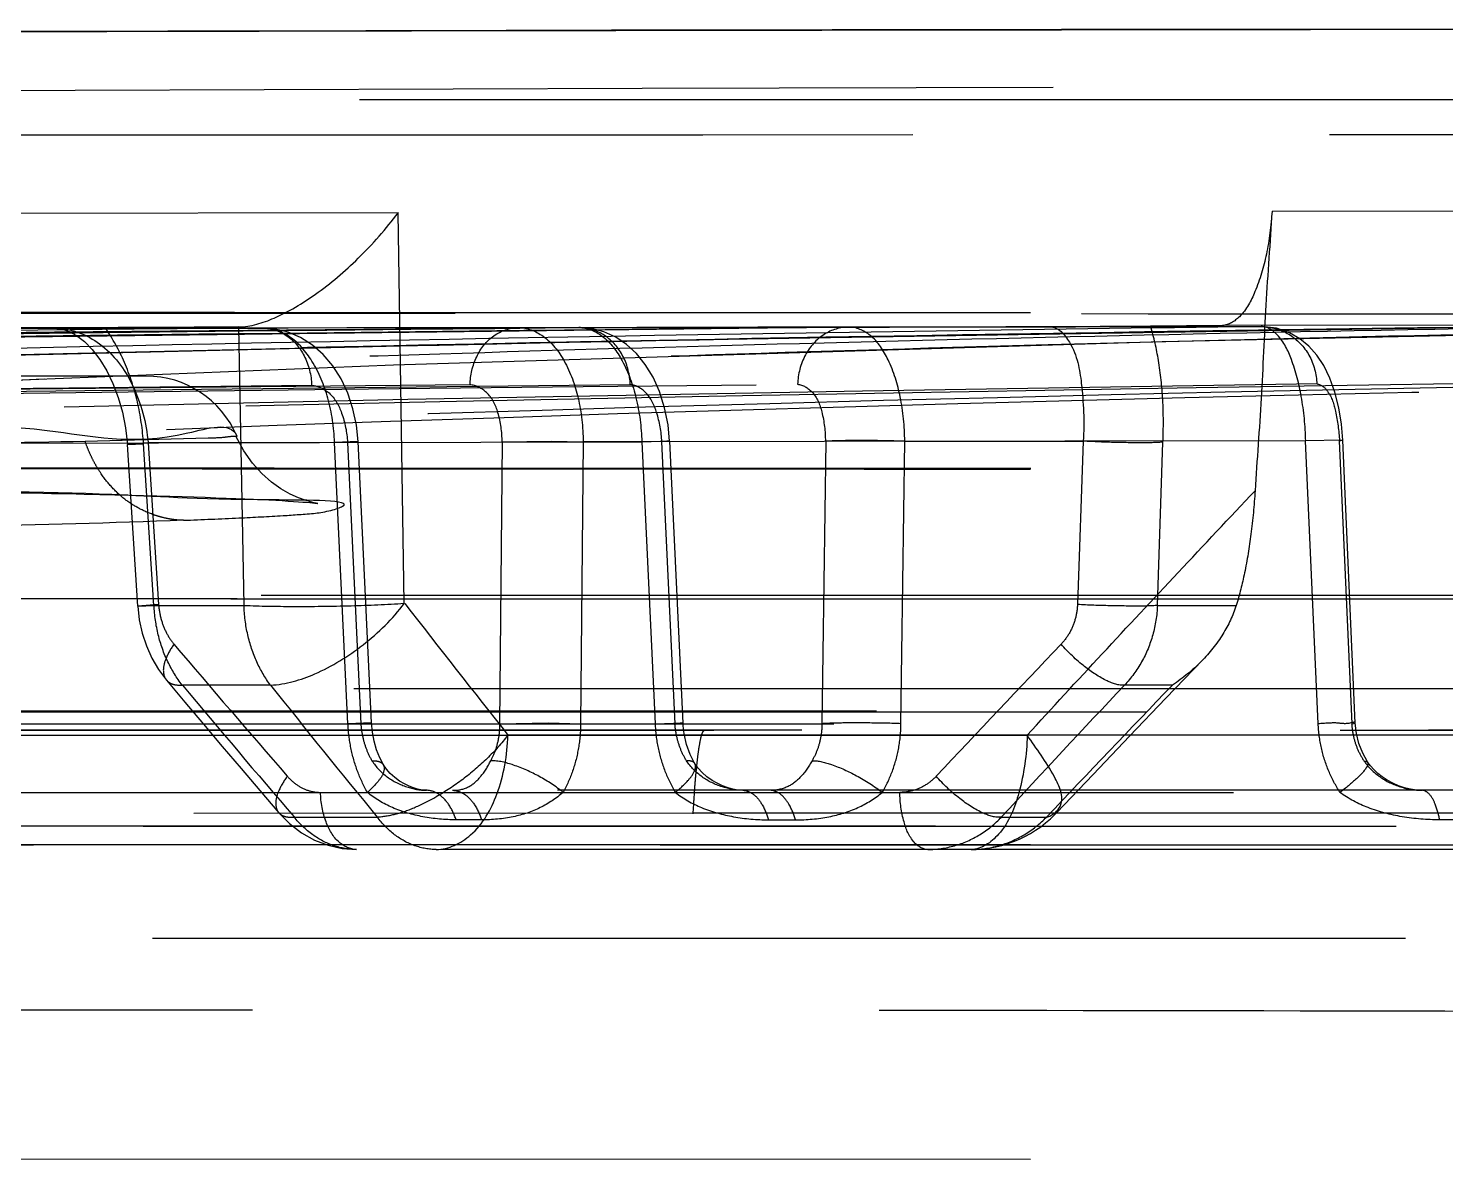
# Model space of a CAD drawing. Header units: millimetres. Extents: x 687 to 1107, y -116 to 478.
# Drawn here: x 941.746 to 943.183, y 331.33 to 332.477 of the extents above; entities that cross this region are included whole.
import ezdxf

# ---------------------------------------------------------------- set-up
doc = ezdxf.new("R2010")
doc.units = ezdxf.units.MM
doc.header["$LTSCALE"] = 0.1
doc.linetypes.add('HIDDENX2', pattern=[19.05, 12.7, -6.35])
doc.layers.add('HIDDEN', color=8, linetype='HIDDENX2')

msp = doc.modelspace()

# ---------------------------------------------------------------- linework, layer by layer
at = {"layer": 'HIDDEN'}
for p, q in [((949.0672, 332.4046), (940.267, 332.4046)), ((948.3579, 332.3713), (940.7904, 332.3687)), ((941.1601, 332.3689), (948.5429, 332.3714)), ((942.1217, 332.2903), (941.7077, 332.2895)), ((942.1275, 331.8942), (942.1213, 332.2903)), ((943.007, 332.2919), (943.4353, 332.2923)), ((942.3044, 332.1738), (941.6309, 332.1725)), ((941.8446, 332.1729), (941.6312, 332.1725)), ((941.6985, 332.1738), (941.9594, 332.1744)), ((941.8246, 332.1734), (941.7752, 332.1728)), ((941.7752, 332.1728), (941.9842, 332.1732)), ((941.9845, 332.1732), (941.7755, 332.1728)), ((941.9595, 332.1744), (941.8246, 332.1734)), ((942.0694, 332.1734), (941.8446, 332.1729)), ((941.9595, 332.1744), (941.965, 331.8921)), ((942.3046, 332.1738), (942.0694, 332.1734)), ((942.243, 332.1737), (942.9961, 332.1748)), ((942.7819, 332.1746), (942.578, 332.1743)), ((942.7821, 332.1746), (942.5782, 332.1743)), ((942.8839, 332.1752), (942.7819, 332.1746)), ((942.9568, 332.176), (942.8839, 332.1752)), ((943.291, 332.1764), (942.9568, 332.176)), ((941.8658, 332.1246), (939.3678, 332.1246)), ((941.7132, 332.0567), (942.3683, 332.058)), ((941.9288, 332.0615), (941.8041, 332.0583)), ((941.8679, 332.057), (941.8468, 332.0552)), ((941.8468, 332.0552), (941.8632, 332.0559)), ((941.8738, 331.8921), (941.8632, 332.0559)), ((942.0568, 332.0574), (941.8679, 332.057)), ((941.8679, 332.057), (941.8784, 331.8931)), ((942.0806, 332.0582), (942.0568, 332.0574)), ((942.0704, 331.7721), (942.0568, 332.0574)), ((942.0698, 332.0574), (942.0806, 332.0582)), ((942.0698, 332.0574), (942.0835, 331.7721)), ((942.0943, 331.7729), (942.0806, 332.0582)), ((942.2244, 331.7721), (942.227, 332.0579)), ((942.227, 332.0579), (942.2763, 332.0586)), ((942.2763, 332.0586), (942.3088, 332.0579)), ((942.3088, 332.0579), (942.3062, 331.7721)), ((943.0412, 332.059), (942.3088, 332.0579)), ((942.3682, 332.058), (942.3964, 332.0588)), ((942.3682, 332.058), (942.3817, 331.7721)), ((942.3964, 332.0588), (942.3884, 332.058)), ((942.4019, 331.7721), (942.3884, 332.058)), ((942.3964, 332.0587), (942.4099, 331.7728)), ((942.5546, 332.0585), (942.5507, 331.7721)), ((942.6309, 331.7721), (942.6347, 332.0585)), ((942.6347, 332.0586), (942.8156, 332.0586)), ((942.8156, 332.0587), (942.8098, 331.8931)), ((942.8908, 331.8921), (942.8964, 332.0577)), ((943.0786, 332.0596), (943.0411, 332.059)), ((943.0539, 331.7721), (943.0411, 332.059)), ((943.0751, 332.059), (943.0786, 332.0596)), ((943.0751, 332.059), (943.0878, 331.7721)), ((943.0914, 331.7727), (943.0787, 332.0596)), ((941.8573, 331.8914), (941.8468, 332.0552)), ((943.2525, 331.9022), (937.8176, 331.9022)), ((938.1417, 331.8985), (944.5092, 331.8987)), ((941.8784, 331.8931), (941.8573, 331.8914)), ((941.8573, 331.8914), (941.8738, 331.8921)), ((941.8738, 331.8921), (941.965, 331.8921)), ((942.8908, 331.8921), (942.9707, 331.8921)), ((943.3464, 331.8074), (939.8289, 331.8074)), ((941.992, 331.8113), (941.9025, 331.8113)), ((942.9061, 331.8113), (942.8575, 331.8113)), ((935.8951, 331.7849), (944.5109, 331.784)), ((944.5111, 331.785), (938.1139, 331.785)), ((926.053, 331.7721), (943.6161, 331.7721)), ((926.236, 331.7721), (942.5508, 331.7721)), ((942.0943, 331.7729), (942.0704, 331.7721)), ((942.0835, 331.7721), (942.0943, 331.7729)), ((942.2244, 331.7721), (942.2735, 331.7729)), ((942.2735, 331.7729), (942.3062, 331.7721)), ((942.3817, 331.7721), (942.4099, 331.7729)), ((942.4099, 331.7729), (942.4019, 331.7721)), ((943.0878, 331.7721), (943.0914, 331.7727)), ((963.4856, 331.7657), (925.8486, 331.7657)), ((927.8361, 331.7656), (956.7883, 331.7656)), ((941.6717, 331.7604), (942.7587, 331.7604)), ((943.4705, 331.7604), (942.2329, 331.7604)), ((943.1001, 331.7346), (943.1039, 331.7334)), ((943.5529, 331.7046), (926.0415, 331.7046)), ((941.6981, 331.7025), (943.0759, 331.7025)), ((944.571, 331.6682), (936.6729, 331.6682)), ((938.0527, 331.6682), (944.5712, 331.6681)), ((938.1042, 331.6801), (942.4204, 331.6816)), ((942.0158, 331.6775), (942.1, 331.6775)), ((942.2059, 331.6746), (942.18, 331.6746)), ((942.4204, 331.6816), (944.6672, 331.6816)), ((942.4966, 331.6746), (942.524, 331.6746)), ((942.7328, 331.6775), (942.7785, 331.6775)), ((943.2066, 331.6746), (943.177, 331.6746)), ((944.6671, 331.6494), (936.6717, 331.6493)), ((936.6718, 331.6493), (944.6666, 331.6493)), ((943.4349, 331.6446), (940.4054, 331.6446)), ((952.6673, 331.5545), (936.667, 331.5545)), ((944.6671, 331.3301), (937.7839, 331.3312))]:
    msp.add_line(p, q, dxfattribs=at)
for points in [[(944.051, 332.4771), (943.7898, 332.4769), (943.5324, 332.4767), (943.2802, 332.4765), (943.0337, 332.4762), (942.7937, 332.4759), (942.5612, 332.4756), (942.3374, 332.4752), (942.1235, 332.4748), (941.9206, 332.4744), (941.7293, 332.474), (941.5503, 332.4736), (941.3845, 332.4732), (941.2323, 332.4728), (941.0945, 332.4724), (940.9715, 332.4721), (940.7658, 332.4714)], [(944.0166, 332.477), (943.7534, 332.4769), (943.4943, 332.4767), (943.2406, 332.4764), (942.9934, 332.4761), (942.7538, 332.4758), (942.5225, 332.4755), (942.3004, 332.4751), (942.0884, 332.4747), (941.8877, 332.4743), (941.6991, 332.4739), (941.5227, 332.4735), (941.359, 332.4731), (941.2085, 332.4727), (941.0723, 332.4723)], [(942.2427, 332.1737), (940.4344, 332.1529), (938.5307, 332.1207), (936.5315, 332.0774), (934.4369, 332.0242), (932.2469, 331.9627), (929.9615, 331.8953)], [(942.5776, 332.1743), (941.1722, 332.1573), (939.7011, 332.1315), (938.1643, 332.097), (936.5617, 332.0541), (934.8933, 332.0034), (933.1593, 331.9456)], [(943.2923, 332.1752), (942.306, 332.1593), (941.2835, 332.1351), (940.2248, 332.1023), (939.1299, 332.0606), (937.9989, 332.0096)], [(943.6666, 332.1755), (942.8956, 332.1595), (942.1164, 332.1357), (941.3291, 332.1039), (940.5336, 332.064), (939.7299, 332.0159), (938.9182, 331.9596)], [(941.7755, 332.1728), (941.7814, 332.1721), (941.7879, 332.1699), (941.7953, 332.1659), (941.8032, 332.1597), (941.8111, 332.1515), (941.8188, 332.1415), (941.8259, 332.1299), (941.8322, 332.1171), (941.8376, 332.103), (941.8419, 332.0879), (941.845, 332.072), (941.8468, 332.0552)], [(942.0806, 332.0582), (942.079, 332.0748), (942.0754, 332.0914), (942.0702, 332.1072), (942.0634, 332.1217), (942.055, 332.1349), (942.0453, 332.1464), (942.0343, 332.1561), (942.0223, 332.1638), (942.0097, 332.1691), (941.9969, 332.1722), (941.9845, 332.1732)], [(942.9962, 332.1748), (942.8659, 332.1747), (942.7371, 332.1745), (942.6105, 332.1743), (942.4858, 332.1741), (942.3632, 332.1739), (942.2433, 332.1737)], [(942.3964, 332.0587), (942.3949, 332.0752), (942.3914, 332.0925), (942.3862, 332.109), (942.3796, 332.1236), (942.3718, 332.1365), (942.3629, 332.1475), (942.3528, 332.1567), (942.3418, 332.1641), (942.3299, 332.1695), (942.3173, 332.1728), (942.3046, 332.1738)], [(943.0787, 332.0596), (943.0774, 332.0758), (943.0747, 332.0923), (943.0708, 332.1083), (943.0657, 332.1226), (943.0594, 332.1353), (943.0524, 332.1459), (943.0444, 332.1549), (943.0353, 332.1624), (943.0248, 332.1685), (943.0114, 332.1731), (942.9962, 332.1748)], [(941.7345, 332.0064), (941.7525, 332.0061), (941.7699, 332.0057), (941.7868, 332.0054), (941.8031, 332.005), (941.8189, 332.0047), (941.8342, 332.0043), (941.8489, 332.004), (941.8631, 332.0036), (941.8767, 332.0032), (941.8898, 332.0028), (941.9023, 332.0025), (941.9143, 332.0021), (941.9257, 332.0017), (941.9365, 332.0013), (941.9469, 332.0009), (941.9566, 332.0006), (941.9659, 332.0002), (941.9745, 331.9998), (941.9827, 331.9994), (941.9903, 331.999), (941.9973, 331.9987), (942.0038, 331.9983), (942.0098, 331.9979), (942.0152, 331.9976), (942.0202, 331.9972), (942.0245, 331.9969), (942.0284, 331.9966), (942.0317, 331.9963), (942.0345, 331.996), (942.0368, 331.9958), (942.0384, 331.9956), (942.0395, 331.9955), (942.0399, 331.9954), (942.0396, 331.9955), (942.0383, 331.9957), (942.036, 331.9962), (942.0323, 331.9971), (942.0271, 331.9987), (942.0202, 332.0012), (942.0118, 332.005), (942.0025, 332.0103), (941.9928, 332.0172), (941.983, 332.0259), (941.9737, 332.0362), (941.9648, 332.0487), (941.9569, 332.0637)], [(941.8573, 331.8914), (941.8589, 331.8776), (941.8619, 331.8641), (941.8662, 331.851), (941.8717, 331.8386), (941.8785, 331.827), (941.8864, 331.8164)], [(942.789, 331.6821), (942.8257, 331.7207), (942.8625, 331.7594), (942.8995, 331.7981), (942.9368, 331.8368)], [(941.8864, 331.8164), (941.9052, 331.7939), (941.924, 331.7715), (941.943, 331.7491), (941.962, 331.7267), (941.9811, 331.7043), (942.0003, 331.6819)], [(942.1063, 331.7304), (942.1026, 331.7377), (942.0994, 331.7458), (942.0969, 331.7545), (942.0952, 331.7636), (942.0943, 331.7729)], [(942.4221, 331.7316), (942.4173, 331.7408), (942.4136, 331.7509), (942.4111, 331.7618), (942.4099, 331.7728)], [(943.1039, 331.7334), (943.0989, 331.7423), (943.0951, 331.752), (943.0925, 331.7622), (943.0914, 331.7727)], [(942.1501, 331.7046), (942.1474, 331.7047), (942.1444, 331.7051), (942.1408, 331.7058), (942.1367, 331.707), (942.1323, 331.7088), (942.1276, 331.7111), (942.1227, 331.714), (942.1179, 331.7175), (942.1133, 331.7215), (942.1093, 331.7259), (942.1063, 331.7303)], [(942.4705, 331.7046), (942.4672, 331.7047), (942.4634, 331.7052), (942.4593, 331.706), (942.4547, 331.7073), (942.4499, 331.7092), (942.4447, 331.7117), (942.4395, 331.7147), (942.4343, 331.7184), (942.4295, 331.7226), (942.4253, 331.7271), (942.4221, 331.7316)], [(943.159, 331.7046), (943.1535, 331.7048), (943.1475, 331.7057), (943.1413, 331.7072), (943.1352, 331.7093), (943.1293, 331.7119), (943.1238, 331.715), (943.1188, 331.7183), (943.1143, 331.7218), (943.1102, 331.7256), (943.1068, 331.7295), (943.1039, 331.7333)], [(942.0003, 331.6819), (942.0111, 331.6709), (942.0232, 331.6616), (942.0364, 331.6542), (942.0502, 331.6489), (942.0645, 331.6456), (942.079, 331.6446)]]:
    msp.add_lwpolyline(points, dxfattribs=at)
for centre, radius, start, end in [((945.3232, 173.8456), 158.2873, 90.821909, 93.490905), ((941.8658, 332.0246), 0.1, 23.2445, 90), ((951.2126, 338.9162), 11.4822, 217.70266, 218.55114), ((951.3583, 339.8613), 12.3979, 220.23733, 221.05239), ((961.6121, 313.9343), 25.985, 136.40394, 136.80999), ((951.3702, 339.7143), 12.3326, 219.85268, 220.66737), ((950.9355, 338.9223), 11.426, 218.48819, 219.35068), ((961.7087, 314.1152), 25.8558, 136.81016, 137.21554), ((961.6395, 313.8225), 25.9719, 136.16174, 136.56963), ((942.7019, 331.7646), 0.12, 269.9999, 318.1961)]:
    msp.add_arc(centre, radius, start, end, dxfattribs=at)
for points, knots in [([(940.6928, 332.4712), (940.6766, 332.4712), (940.6505, 332.4711), (940.6155, 332.471), (940.5867, 332.4709), (940.5757, 332.4709), (940.5601, 332.4708), (940.5713, 332.4708), (940.5821, 332.4709), (940.6219, 332.471), (940.6906, 332.4712), (940.805, 332.4716), (940.9554, 332.472), (941.2268, 332.4728), (941.6441, 332.4738), (942.11, 332.4748), (942.5355, 332.4755), (942.8874, 332.476), (943.2566, 332.4765), (943.7735, 332.4769), (944.434, 332.4772), (945.0987, 332.4772), (945.6268, 332.4769), (946.0119, 332.4766), (946.3838, 332.4761), (946.8439, 332.4755), (947.3619, 332.4746), (947.8675, 332.4734), (948.1559, 332.4726), (948.2626, 332.4723)], [0, 0, 0, 0, 0.005823, 0.010402, 0.013726, 0.015796, 0.016608, 0.017066, 0.018803, 0.021787, 0.031398, 0.045882, 0.065227, 0.089191, 0.149773, 0.225198, 0.267685, 0.312785, 0.360042, 0.409119, 0.51084, 0.613132, 0.663784, 0.713197, 0.76066, 0.806283, 0.889497, 0.959103, 1, 1, 1, 1]), ([(941.072, 332.4723), (941.2332, 332.4728), (941.6003, 332.4737), (942.2087, 332.475), (942.9204, 332.4761), (943.7062, 332.4769), (944.532, 332.4772), (945.3647, 332.4771), (946.1671, 332.4764), (946.904, 332.4754), (947.5513, 332.4741), (948.0628, 332.4729), (948.4634, 332.4718), (948.6405, 332.4712), (948.818, 332.4707), (948.682, 332.4711), (948.6399, 332.4712)], [0, 0, 0, 0, 0.061828, 0.140832, 0.233385, 0.334836, 0.44226, 0.550165, 0.654318, 0.74989, 0.833348, 0.901165, 0.950069, 0.977961, 0.983845, 1, 1, 1, 1]), ([(926.277, 332.1897), (929.3414, 332.2665), (935.4713, 332.3816), (944.6676, 332.4392), (953.8638, 332.3816), (959.9937, 332.2665), (963.0581, 332.1897)], [0, 0, 0, 0, 0.25, 0.5, 0.75, 1, 1, 1, 1]), ([(941.9595, 332.1744), (941.9719, 332.1746), (941.9999, 332.1835), (942.0405, 332.2081), (942.083, 332.2441), (942.109, 332.2739), (942.1213, 332.2903)], [0, 0, 0, 0, 0.182544, 0.420212, 0.698266, 1, 1, 1, 1]), ([(943.007, 332.2919), (943.0061, 332.2772), (943.0027, 332.2494), (942.9919, 332.2128), (942.9784, 332.1864), (942.9632, 332.1761), (942.9568, 332.176)], [0, 0, 0, 0, 0.332087, 0.63023, 0.854866, 1, 1, 1, 1]), ([(943.007, 332.2919), (943.0051, 332.2601), (943, 332.197), (942.9968, 332.1023), (942.9917, 332.0397), (942.9898, 332.0083)], [0, 0, 0, 0, 0.335853, 0.668589, 1, 1, 1, 1]), ([(925.669, 332.1909), (925.6695, 332.1909), (925.6714, 332.1909), (925.6759, 332.1909), (925.6833, 332.1909), (925.6991, 332.1908), (925.7262, 332.1908), (925.7894, 332.1906), (925.8978, 332.1904), (926.0257, 332.1902), (926.1515, 332.19), (926.2646, 332.1898), (926.3965, 332.1895), (926.5589, 332.1892), (926.769, 332.189), (926.9825, 332.1888), (927.1923, 332.1886), (927.3849, 332.1885), (927.6046, 332.1884), (927.958, 332.1883), (928.48, 332.1881), (929.1976, 332.188), (930.03, 332.188), (930.963, 332.1882), (931.977, 332.1884), (933.4349, 332.1885), (934.9409, 332.1888), (936.4822, 332.189), (937.6646, 332.1892), (938.8564, 332.1892), (940.0552, 332.1891), (941.2604, 332.1888), (942.432, 332.1882), (943.5681, 332.1874), (944.3006, 332.1871), (944.667, 332.1871)], [0, 0, 0, 0, 0.000078, 0.000312, 0.000702, 0.001247, 0.002806, 0.004989, 0.011227, 0.019924, 0.025187, 0.031083, 0.037783, 0.046023, 0.056721, 0.070956, 0.07975, 0.089844, 0.10137, 0.114443, 0.145647, 0.183798, 0.227763, 0.277088, 0.331133, 0.387887, 0.507311, 0.568943, 0.631279, 0.694023, 0.75713, 0.820596, 0.884336, 0.942135, 1, 1, 1, 1]), ([(944.6672, 332.1879), (944.5475, 332.1879), (944.3085, 332.1879), (943.9492, 332.1881), (943.5894, 332.1882), (943.2318, 332.1884), (942.8796, 332.1886), (942.5311, 332.1887), (942.1782, 332.1888), (941.8095, 332.189), (941.4135, 332.1891), (940.9786, 332.1891), (940.494, 332.1892), (939.9502, 332.1892), (939.338, 332.1892), (938.65, 332.1892), (937.88, 332.1892), (937.0192, 332.1891), (936.0581, 332.1889), (935.0077, 332.1888), (933.9311, 332.1886), (932.9105, 332.1885), (932.004, 332.1883), (931.2123, 332.1882), (930.5123, 332.1881), (929.8847, 332.1881), (929.3199, 332.1881), (928.8125, 332.1881), (928.3564, 332.1882), (927.9442, 332.1883), (927.57, 332.1885), (927.233, 332.1886), (926.9363, 332.1887), (926.682, 332.1891), (926.4674, 332.1894), (926.3366, 332.1896), (926.277, 332.1897)], [0, 0, 0, 0, 0.019536, 0.038982, 0.058621, 0.078223, 0.09732, 0.11608, 0.135062, 0.154893, 0.176221, 0.199673, 0.22584, 0.25526, 0.288397, 0.325695, 0.367502, 0.413999, 0.466116, 0.524291, 0.585359, 0.641741, 0.690769, 0.733236, 0.770895, 0.804967, 0.835605, 0.86304, 0.887734, 0.910011, 0.930285, 0.948779, 0.964986, 0.978676, 0.99027, 1, 1, 1, 1]), ([(929.9625, 331.8954), (930.2365, 331.9035), (930.8478, 331.9217), (931.8278, 331.9504), (932.9461, 331.9827), (934.1805, 332.0171), (935.543, 332.0533), (937.0339, 332.0898), (938.6551, 332.1245), (940.406, 332.1544), (941.6164, 332.1684), (942.243, 332.1737)], [0, 0, 0, 0, 0.066948, 0.149355, 0.239448, 0.340177, 0.450927, 0.572318, 0.704391, 0.846952, 1, 1, 1, 1]), ([(931.479, 331.8957), (931.5555, 331.8988), (931.7213, 331.9051), (931.9909, 331.9147), (932.3028, 331.9255), (932.6616, 331.9375), (933.0672, 331.9506), (933.5163, 331.9651), (934.0113, 331.9818), (934.5704, 332.0005), (935.2061, 332.0199), (935.9293, 332.0422), (936.7378, 332.0652), (937.6403, 332.0896), (938.6422, 332.1141), (939.754, 332.1378), (940.987, 332.159), (941.8506, 332.1696), (942.3044, 332.1738)], [0, 0, 0, 0, 0.021189, 0.04597, 0.074744, 0.107634, 0.145422, 0.187186, 0.232097, 0.282629, 0.342156, 0.408281, 0.483095, 0.566222, 0.658368, 0.760734, 0.874289, 1, 1, 1, 1]), ([(931.7446, 331.8958), (931.82, 331.899), (931.985, 331.8951), (932.254, 331.8965), (932.5687, 331.9064), (932.9161, 331.9368), (933.2817, 331.9493), (933.665, 331.9628), (934.086, 331.9771), (934.568, 331.9928), (935.1173, 332.0104), (935.7356, 332.0293), (936.4305, 332.0507), (937.208, 332.0724), (938.0755, 332.0952), (939.0402, 332.1181), (940.1123, 332.1402), (941.3036, 332.1602), (942.1388, 332.1702), (942.578, 332.1743)], [0, 0, 0, 0, 0.020905, 0.045625, 0.074486, 0.108011, 0.142138, 0.175725, 0.21418, 0.25873, 0.309241, 0.366286, 0.429968, 0.501698, 0.581586, 0.670189, 0.768802, 0.878424, 1, 1, 1, 1]), ([(942.9961, 332.1748), (942.7618, 332.1719), (942.3137, 332.165), (941.671, 332.1518), (941.0857, 332.137), (940.5528, 332.1214), (940.0671, 332.1055), (939.6252, 332.0899), (939.2228, 332.0743), (938.8581, 332.0596), (938.5303, 332.0458), (938.2347, 332.0321), (937.9661, 332.0198), (937.7283, 332.0095), (937.524, 331.9986), (937.3481, 331.9888), (937.1879, 331.9806), (937.0393, 331.9731), (936.8999, 331.9658), (936.763, 331.9593), (936.6311, 331.9545), (936.5117, 331.9492), (936.4114, 331.9439), (936.3262, 331.9393), (936.2512, 331.9353), (936.1843, 331.9316), (936.1242, 331.9283), (936.0699, 331.9253), (936.0207, 331.9225), (935.9759, 331.92), (935.9351, 331.9177), (935.8979, 331.9156), (935.864, 331.9137), (935.833, 331.9119), (935.8047, 331.9102), (935.7788, 331.9087), (935.7551, 331.9074), (935.7334, 331.9061), (935.7135, 331.9049), (935.6954, 331.9039), (935.6788, 331.9029), (935.6638, 331.902), (935.6502, 331.9011), (935.6389, 331.9004), (935.6286, 331.8996), (935.6239, 331.8993), (935.6174, 331.8984), (935.6237, 331.8976), (935.6258, 331.8976), (935.6281, 331.8975)], [0, 0, 0, 0, 0.095079, 0.18188, 0.260839, 0.33269, 0.398233, 0.458057, 0.512097, 0.561684, 0.60617, 0.645254, 0.68175, 0.715272, 0.741857, 0.764784, 0.786775, 0.806919, 0.825191, 0.843417, 0.862546, 0.878731, 0.891917, 0.903307, 0.913381, 0.922388, 0.930485, 0.937808, 0.944454, 0.950501, 0.956008, 0.96103, 0.965614, 0.9698, 0.973627, 0.977128, 0.980331, 0.983265, 0.98595, 0.988404, 0.990643, 0.992679, 0.994513, 0.996114, 0.997431, 0.998358, 0.998726, 0.999058, 1, 1, 1, 1]), ([(935.9328, 331.8977), (935.9114, 331.8987), (935.8364, 331.9021), (935.9612, 331.9185), (936.0681, 331.9196), (936.2887, 331.932), (936.5452, 331.9408), (936.8486, 331.9519), (937.1766, 331.9635), (937.4697, 331.9761), (937.7287, 331.9928), (938.0281, 332.0112), (938.4024, 332.0259), (938.8362, 332.0472), (939.2978, 332.066), (939.8287, 332.0873), (940.4206, 332.1084), (941.0793, 332.1293), (941.7609, 332.1476), (942.5101, 332.1638), (943.0187, 332.1718), (943.2929, 332.1752)], [0, 0, 0, 0, 0.008593, 0.014647, 0.032289, 0.064409, 0.095959, 0.137351, 0.18512, 0.227608, 0.254696, 0.289056, 0.347648, 0.404633, 0.462936, 0.532578, 0.617305, 0.700008, 0.796403, 0.890225, 1, 1, 1, 1]), ([(943.2929, 332.1752), (943.0469, 332.1721), (942.6007, 332.1653), (941.9519, 332.1522), (941.3737, 332.1379), (940.8511, 332.1229), (940.4097, 332.1087), (940.0406, 332.096), (939.7118, 332.0838), (939.3906, 332.0709), (939.077, 332.0585), (938.7872, 332.0463), (938.5394, 332.0333), (938.3208, 332.0223), (938.1275, 332.0153), (937.9408, 332.0087), (937.7608, 331.9895), (937.5817, 331.9575), (937.4139, 331.9469), (937.2549, 331.9406), (937.0955, 331.9525), (936.9386, 331.9628), (936.8042, 331.9252), (936.6964, 331.909), (936.6113, 331.8994), (936.5396, 331.8926), (936.4782, 331.8875), (936.425, 331.8834), (936.3786, 331.88), (936.3378, 331.8772), (936.3017, 331.8749), (936.2693, 331.8728), (936.24, 331.8711), (936.213, 331.8695), (936.1876, 331.8681), (936.163, 331.8667), (936.1384, 331.8656), (936.1081, 331.8642), (936.0704, 331.863), (936.0273, 331.8616), (935.9829, 331.8637), (935.9481, 331.8607), (935.9151, 331.8803), (935.9276, 331.898), (935.9328, 331.8977)], [0, 0, 0, 0, 0.099653, 0.180729, 0.262813, 0.333913, 0.39248, 0.441705, 0.483488, 0.525752, 0.571889, 0.610623, 0.6432, 0.672414, 0.699243, 0.721578, 0.748058, 0.772485, 0.795168, 0.8161, 0.836806, 0.860032, 0.879077, 0.892856, 0.904164, 0.913766, 0.922011, 0.929145, 0.935372, 0.940842, 0.945707, 0.950049, 0.953975, 0.957602, 0.961, 0.964262, 0.967576, 0.971002, 0.976556, 0.982796, 0.988557, 0.994241, 0.997885, 1, 1, 1, 1]), ([(941.9842, 332.1732), (941.2889, 332.1672), (939.9343, 332.1508), (937.9562, 332.1149), (936.6735, 332.0857), (936.0501, 332.0705)], [0, 0, 0, 0, 0.351464, 0.684792, 1, 1, 1, 1]), ([(943.3623, 332.1753), (943.2173, 332.1729), (942.9392, 332.1677), (942.5396, 332.1581), (942.1738, 332.1475), (941.8391, 332.1364), (941.5329, 332.125), (941.2519, 332.1134), (940.9948, 332.1022), (940.7601, 332.0911), (940.5455, 332.0801), (940.3494, 332.0701), (940.1712, 332.0605), (940.0095, 332.0508), (939.8612, 332.0419), (939.7249, 332.0344), (939.601, 332.0267), (939.487, 332.0193), (939.3824, 332.0132), (939.2918, 332.0063), (939.211, 332.0018), (939.1351, 331.9824), (939.0534, 331.974), (938.9737, 331.9692), (938.9013, 331.9642), (938.8362, 331.9602), (938.7764, 331.9559), (938.7154, 331.9546), (938.6468, 331.9633), (938.5731, 331.9559), (938.5028, 331.9406), (938.4369, 331.9359), (938.3744, 331.9307), (938.315, 331.9257), (938.2615, 331.9215), (938.2142, 331.9178), (938.172, 331.9145), (938.1339, 331.9115), (938.0996, 331.9087), (938.0684, 331.9063), (938.0401, 331.904), (938.0144, 331.902), (937.9909, 331.9001), (937.9695, 331.8985), (937.9499, 331.8969), (937.9321, 331.8955), (937.9158, 331.8942), (937.9009, 331.8931), (937.8872, 331.892), (937.8748, 331.8911), (937.8633, 331.8903), (937.8529, 331.8895), (937.8434, 331.8889), (937.8348, 331.8885), (937.8272, 331.8881), (937.8206, 331.8883), (937.8159, 331.8885), (937.8117, 331.891), (937.8151, 331.8957), (937.8214, 331.8976), (937.8272, 331.8984), (937.8305, 331.8984)], [0, 0, 0, 0, 0.077971, 0.149487, 0.214858, 0.274693, 0.329463, 0.379574, 0.425841, 0.467788, 0.505904, 0.541311, 0.573334, 0.601873, 0.62837, 0.65318, 0.675253, 0.695092, 0.714573, 0.731564, 0.743953, 0.75799, 0.773498, 0.787992, 0.80091, 0.812517, 0.823042, 0.833139, 0.845249, 0.860101, 0.872666, 0.883882, 0.895546, 0.906404, 0.915922, 0.924359, 0.931912, 0.938711, 0.944856, 0.950431, 0.955502, 0.960119, 0.964326, 0.968163, 0.971665, 0.974862, 0.977784, 0.980457, 0.9829, 0.985137, 0.987183, 0.989049, 0.990752, 0.992301, 0.993683, 0.994878, 0.995787, 0.996338, 0.996946, 0.998205, 1, 1, 1, 1]), ([(943.6675, 332.1755), (943.5131, 332.1731), (943.2173, 332.1675), (942.7923, 332.1569), (942.4034, 332.1452), (942.048, 332.1327), (941.7228, 332.1199), (941.4254, 332.1071), (941.1538, 332.0945), (940.9054, 332.082), (940.678, 332.0701), (940.4713, 332.0589), (940.2856, 332.0482), (940.1181, 332.0377), (939.9633, 332.0281), (939.8217, 332.0198), (939.6987, 332.0121), (939.5949, 332.0041), (939.5037, 331.9971), (939.4182, 331.9912), (939.338, 331.9857), (939.2646, 331.9806), (939.1976, 331.9759), (939.1364, 331.9716), (939.079, 331.9675), (939.0215, 331.9637), (938.9616, 331.9606), (938.9026, 331.9581), (938.8508, 331.9559), (938.8066, 331.9528), (938.7653, 331.9499), (938.7214, 331.9468), (938.6735, 331.9432), (938.6217, 331.9393), (938.5683, 331.9353), (938.5175, 331.9314), (938.4719, 331.9279), (938.4315, 331.9248), (938.3954, 331.9219), (938.363, 331.9194), (938.3337, 331.9171), (938.3071, 331.915), (938.283, 331.9131), (938.261, 331.9113), (938.241, 331.9097), (938.2227, 331.9082), (938.2061, 331.9069), (938.1909, 331.9056), (938.1771, 331.9045), (938.1645, 331.9035), (938.153, 331.9024), (938.1426, 331.9019), (938.1341, 331.9003), (938.1284, 331.9014), (938.1247, 331.8982), (938.1356, 331.8995), (938.1383, 331.8986), (938.1417, 331.8985)], [0, 0, 0, 0, 0.083216, 0.159495, 0.229216, 0.29294, 0.351195, 0.40467, 0.453422, 0.497788, 0.538757, 0.576165, 0.609399, 0.639009, 0.666677, 0.692995, 0.715454, 0.733113, 0.749119, 0.764801, 0.779275, 0.792469, 0.804501, 0.81546, 0.825556, 0.835534, 0.846477, 0.857898, 0.867365, 0.874439, 0.8818, 0.889683, 0.89817, 0.90767, 0.917697, 0.927027, 0.935146, 0.94238, 0.948844, 0.954663, 0.959922, 0.964692, 0.969029, 0.972977, 0.976574, 0.979851, 0.98284, 0.985571, 0.988059, 0.99032, 0.992393, 0.99429, 0.995942, 0.997036, 0.997213, 0.998187, 1, 1, 1, 1]), ([(941.7752, 332.1728), (941.7906, 332.1729), (941.8239, 332.1592), (941.8563, 332.1148), (941.866, 332.0771), (941.8679, 332.057)], [0, 0, 0, 0, 0.288015, 0.621436, 1, 1, 1, 1]), ([(941.8632, 332.0559), (941.8623, 332.0703), (941.8582, 332.0985), (941.8453, 332.1383), (941.8321, 332.1624), (941.8246, 332.1734)], [0, 0, 0, 0, 0.345265, 0.681355, 1, 1, 1, 1]), ([(942.0568, 332.0574), (942.0563, 332.0725), (942.0521, 332.1013), (942.0368, 332.1388), (942.0142, 332.1658), (941.9935, 332.1733), (941.9842, 332.1732)], [0, 0, 0, 0, 0.306536, 0.583183, 0.812127, 1, 1, 1, 1]), ([(941.9842, 332.1732), (941.9925, 332.1732), (942.0102, 332.1674), (942.0285, 332.1452), (942.0333, 332.1255), (942.0336, 332.1153)], [0, 0, 0, 0, 0.297578, 0.629043, 1, 1, 1, 1]), ([(942.1941, 332.1158), (942.1944, 332.1255), (942.1987, 332.1446), (942.2162, 332.1673), (942.2344, 332.1737), (942.243, 332.1737)], [0, 0, 0, 0, 0.353533, 0.686533, 1, 1, 1, 1]), ([(942.243, 332.1737), (942.2519, 332.1738), (942.2718, 332.1659), (942.2924, 332.1386), (942.3056, 332.1013), (942.3087, 332.0728), (942.3088, 332.0579)], [0, 0, 0, 0, 0.184223, 0.411631, 0.690141, 1, 1, 1, 1]), ([(942.3565, 332.1158), (942.3562, 332.1256), (942.3515, 332.1451), (942.3325, 332.1677), (942.3135, 332.1739), (942.3044, 332.1738)], [0, 0, 0, 0, 0.345739, 0.678467, 1, 1, 1, 1]), ([(942.3044, 332.1738), (942.3127, 332.1739), (942.3318, 332.1656), (942.351, 332.1385), (942.3642, 332.1013), (942.3678, 332.073), (942.3683, 332.058)], [0, 0, 0, 0, 0.175829, 0.402545, 0.684824, 1, 1, 1, 1]), ([(942.578, 332.1743), (942.5693, 332.1743), (942.551, 332.1686), (942.5315, 332.1464), (942.5265, 332.1265), (942.5262, 332.1163)], [0, 0, 0, 0, 0.30557, 0.636773, 1, 1, 1, 1]), ([(942.6347, 332.0586), (942.6346, 332.0736), (942.632, 332.102), (942.6206, 332.139), (942.6036, 332.166), (942.5857, 332.1744), (942.578, 332.1743)], [0, 0, 0, 0, 0.324925, 0.610475, 0.832753, 1, 1, 1, 1]), ([(942.7819, 332.1746), (942.7903, 332.1747), (942.8085, 332.1533), (942.8151, 332.1127), (942.817, 332.0781), (942.8156, 332.0586)], [0, 0, 0, 0, 0.198184, 0.540008, 1, 1, 1, 1]), ([(942.8964, 332.0577), (942.8971, 332.072), (942.897, 332.0997), (942.8928, 332.1391), (942.8874, 332.1639), (942.8839, 332.1752)], [0, 0, 0, 0, 0.361369, 0.699545, 1, 1, 1, 1]), ([(943.0412, 332.059), (943.0407, 332.074), (943.0382, 332.1021), (943.0287, 332.1386), (943.0167, 332.1647), (943.0022, 332.1749), (942.9961, 332.1748)], [0, 0, 0, 0, 0.344197, 0.641716, 0.860246, 1, 1, 1, 1]), ([(942.9961, 332.1748), (943.0058, 332.1748), (943.0256, 332.1692), (943.0468, 332.1468), (943.0522, 332.1266), (943.0523, 332.1165)], [0, 0, 0, 0, 0.328186, 0.658591, 1, 1, 1, 1]), ([(929.7909, 331.8374), (931.1982, 331.8811), (933.9657, 331.9599), (938.0465, 332.0635), (940.7204, 332.1023), (942.0338, 332.1153)], [0, 0, 0, 0, 0.34491, 0.678234, 1, 1, 1, 1]), ([(942.1939, 332.1158), (940.8776, 332.1031), (938.1965, 332.0644), (934.1034, 331.9607), (931.3264, 331.8815), (929.9139, 331.8374)], [0, 0, 0, 0, 0.321502, 0.654851, 1, 1, 1, 1]), ([(942.3568, 332.1158), (941.1975, 332.1038), (938.8352, 332.066), (935.2269, 331.9649), (932.778, 331.8834), (931.5318, 331.8377)], [0, 0, 0, 0, 0.321188, 0.654512, 1, 1, 1, 1]), ([(931.693, 331.8378), (932.9412, 331.884), (935.393, 331.966), (939.0039, 332.067), (941.3669, 332.1045), (942.526, 332.1163)], [0, 0, 0, 0, 0.345775, 0.679121, 1, 1, 1, 1]), ([(943.2366, 332.1173), (942.419, 332.1057), (940.7832, 332.0697), (938.3293, 331.9771), (936.6937, 331.8897), (935.8759, 331.8396)], [0, 0, 0, 0, 0.332999, 0.666308, 1, 1, 1, 1]), ([(943.4209, 332.1172), (942.8055, 332.1069), (941.575, 332.0726), (939.7306, 331.9802), (938.5025, 331.8914), (937.8888, 331.8402)], [0, 0, 0, 0, 0.333263, 0.666545, 1, 1, 1, 1]), ([(938.0837, 331.8401), (938.6975, 331.8914), (939.9251, 331.9805), (941.7673, 332.0729), (942.9954, 332.1071), (943.6091, 332.1172)], [0, 0, 0, 0, 0.333958, 0.66724, 1, 1, 1, 1]), ([(942.0338, 332.1153), (942.0402, 332.1148), (942.0542, 332.1079), (942.0661, 332.0855), (942.0693, 332.0675), (942.0701, 332.0574)], [0, 0, 0, 0, 0.259481, 0.586687, 1, 1, 1, 1]), ([(942.2267, 332.0579), (942.2265, 332.0679), (942.2245, 332.0856), (942.2139, 332.1084), (942.2001, 332.1153), (942.1939, 332.1158)], [0, 0, 0, 0, 0.414929, 0.740205, 1, 1, 1, 1]), ([(942.3887, 332.058), (942.3879, 332.0681), (942.3851, 332.0857), (942.3753, 332.1078), (942.3625, 332.1153), (942.3568, 332.1158)], [0, 0, 0, 0, 0.427601, 0.757465, 1, 1, 1, 1]), ([(942.526, 332.1163), (942.5315, 332.1158), (942.544, 332.1083), (942.5524, 332.086), (942.5542, 332.0685), (942.5543, 332.0585)], [0, 0, 0, 0, 0.239573, 0.566792, 1, 1, 1, 1]), ([(943.0527, 332.1166), (943.0569, 332.1163), (943.0667, 332.1072), (943.0724, 332.0864), (943.0748, 332.0691), (943.0754, 332.059)], [0, 0, 0, 0, 0.197816, 0.534377, 1, 1, 1, 1]), ([(940.9113, 332.0733), (941.0238, 332.0733), (941.2347, 332.0747), (941.5148, 332.0673), (941.7462, 332.081), (941.8636, 332.0499), (941.9512, 332.0792), (941.9577, 332.064)], [0, 0, 0, 0, 0.322307, 0.601082, 0.81632, 0.952536, 1, 1, 1, 1]), ([(941.8041, 332.0583), (941.7385, 332.057), (941.5856, 332.055), (941.3295, 332.0527), (941.0266, 332.0509), (940.6968, 332.0497), (940.4702, 332.0495), (940.356, 332.0495)], [0, 0, 0, 0, 0.135999, 0.316813, 0.530627, 0.763427, 1, 1, 1, 1]), ([(941.9038, 331.9784), (941.9012, 331.9784), (941.8961, 331.9787), (941.8885, 331.9798), (941.8807, 331.9816), (941.8704, 331.9848), (941.8578, 331.9904), (941.8435, 331.9997), (941.8306, 332.0118), (941.8213, 332.0237), (941.8149, 332.0339), (941.8107, 332.0419), (941.8071, 332.05), (941.805, 332.0555), (941.8041, 332.0583)], [0, 0, 0, 0, 0.05557, 0.112466, 0.170544, 0.229655, 0.350341, 0.473799, 0.60503, 0.737922, 0.804404, 0.870466, 0.935776, 1, 1, 1, 1]), ([(941.9577, 332.064), (941.9581, 332.0631), (941.9505, 332.0635), (941.9443, 332.0618), (941.9342, 332.0618), (941.9288, 332.0615)], [0, 0, 0, 0, 0.106529, 0.43965, 1, 1, 1, 1]), ([(942.6347, 332.0585), (942.6248, 332.0588), (942.6053, 332.0593), (942.5786, 332.0593), (942.5617, 332.0589), (942.5546, 332.0585)], [0, 0, 0, 0, 0.369473, 0.732793, 1, 1, 1, 1]), ([(942.8964, 332.0577), (942.8901, 332.0571), (942.8741, 332.0569), (942.8471, 332.0572), (942.8265, 332.058), (942.8156, 332.0587)], [0, 0, 0, 0, 0.237195, 0.592431, 1, 1, 1, 1]), ([(944.6674, 332.03), (944.2984, 332.0301), (943.5603, 332.0304), (942.4156, 332.031), (941.235, 332.0313), (940.0204, 332.0314), (938.8113, 332.0313), (937.6084, 332.0312), (936.4142, 332.0311), (934.8578, 332.0308), (933.3353, 332.0306), (931.8584, 332.0304), (930.8259, 332.0302), (929.8738, 332.0301), (929.1418, 332.0301), (928.6106, 332.0301), (928.162, 332.0302), (927.6835, 332.0303), (927.2018, 332.0305), (926.8304, 332.0308), (926.5487, 332.031), (926.3358, 332.0313), (926.1716, 332.0316), (926.0386, 332.0318), (925.9249, 332.0321), (925.8244, 332.0323), (925.7358, 332.0324), (925.6593, 332.0326), (925.595, 332.0327), (925.5494, 332.0328), (925.5194, 332.0328), (925.5019, 332.0329), (925.487, 332.0329), (925.4749, 332.033), (925.4664, 332.033), (925.4609, 332.033), (925.4577, 332.033), (925.4552, 332.033), (925.4532, 332.033), (925.4519, 332.033), (925.4512, 332.033), (925.4509, 332.033)], [0, 0, 0, 0, 0.057607, 0.115228, 0.178703, 0.241924, 0.304839, 0.367458, 0.429728, 0.491263, 0.61044, 0.667409, 0.721845, 0.771629, 0.816039, 0.836117, 0.854566, 0.886075, 0.910809, 0.929771, 0.94406, 0.954784, 0.963015, 0.969685, 0.975546, 0.98077, 0.985379, 0.989366, 0.992719, 0.995425, 0.996484, 0.997396, 0.998166, 0.998796, 0.999291, 0.999489, 0.999655, 0.999788, 0.99989, 0.99996, 1, 1, 1, 1]), ([(944.6671, 332.029), (944.2985, 332.0291), (943.5613, 332.0294), (942.4181, 332.0302), (941.2392, 332.0307), (940.0269, 332.0311), (938.8207, 332.0312), (937.8597, 332.0312), (937.1422, 332.0311), (936.8248, 332.031), (936.6663, 332.031)], [0, 0, 0, 0, 0.13821, 0.276424, 0.428685, 0.58024, 0.730988, 0.88098, 0.940568, 1, 1, 1, 1]), ([(942.0374, 331.9856), (942.0468, 331.9865), (942.0947, 331.999), (941.9255, 331.9984), (941.8248, 332.0069), (941.5596, 332.0087), (941.2717, 332.0119), (940.9269, 332.0125), (940.5647, 332.0118), (940.2014, 332.0093), (939.8628, 332.0054), (939.5739, 332.0003), (939.4011, 331.9958), (939.3269, 331.993)], [0, 0, 0, 0, 0.01029, 0.036161, 0.095012, 0.182476, 0.292963, 0.418977, 0.552368, 0.686757, 0.812556, 0.919524, 1, 1, 1, 1]), ([(942.7587, 331.7604), (942.784, 331.788), (942.835, 331.8432), (942.9121, 331.9258), (942.9638, 331.9808), (942.9898, 332.0083)], [0, 0, 0, 0, 0.331729, 0.665087, 1, 1, 1, 1]), ([(942.9898, 332.0083), (942.9889, 331.9936), (942.9863, 331.9657), (942.98, 331.9268), (942.9741, 331.9029), (942.9707, 331.8921)], [0, 0, 0, 0, 0.374886, 0.712069, 1, 1, 1, 1]), ([(941.9038, 331.9784), (941.8309, 331.9756), (941.663, 331.9712), (941.3855, 331.9662), (941.063, 331.9625), (940.702, 331.9601), (940.328, 331.9595), (939.9613, 331.9603), (939.6628, 331.9635), (939.396, 331.9659), (939.2969, 331.9733), (939.1363, 331.9742), (939.1833, 331.9851), (939.193, 331.986)], [0, 0, 0, 0, 0.079005, 0.181966, 0.300679, 0.428562, 0.572819, 0.707232, 0.821614, 0.908737, 0.9655, 0.989526, 1, 1, 1, 1]), ([(941.9038, 331.9784), (941.9225, 331.9791), (941.9561, 331.9805), (942.0007, 331.9828), (942.0265, 331.9846), (942.0374, 331.9856)], [0, 0, 0, 0, 0.420222, 0.7541, 1, 1, 1, 1]), ([(944.5092, 331.8982), (944.1521, 331.8982), (943.4384, 331.8983), (941.9958, 331.8986), (940.1873, 331.8989), (938.0422, 331.8985), (936.626, 331.898), (935.9328, 331.8977)], [0, 0, 0, 0, 0.124907, 0.249663, 0.504611, 0.757527, 1, 1, 1, 1]), ([(941.9025, 331.8113), (941.8968, 331.8185), (941.8868, 331.8348), (941.8771, 331.8623), (941.8743, 331.882), (941.8738, 331.8921)], [0, 0, 0, 0, 0.318016, 0.652897, 1, 1, 1, 1]), ([(941.8784, 331.8931), (941.8788, 331.8879), (941.8806, 331.8779), (941.8859, 331.8642), (941.8911, 331.8562), (941.894, 331.8528)], [0, 0, 0, 0, 0.355181, 0.69105, 1, 1, 1, 1]), ([(941.965, 331.8921), (941.9814, 331.8914), (942.0177, 331.8908), (942.0719, 331.8915), (942.1096, 331.893), (942.1275, 331.8942)], [0, 0, 0, 0, 0.303973, 0.668837, 1, 1, 1, 1]), ([(941.992, 331.8113), (941.9864, 331.8185), (941.9769, 331.8349), (941.9679, 331.8624), (941.9653, 331.8821), (941.965, 331.8921)], [0, 0, 0, 0, 0.315786, 0.651747, 1, 1, 1, 1]), ([(941.992, 331.8113), (942.0074, 331.8118), (942.0412, 331.8222), (942.0875, 331.8509), (942.1157, 331.8784), (942.1276, 331.8942)], [0, 0, 0, 0, 0.284123, 0.63547, 1, 1, 1, 1]), ([(942.8098, 331.8931), (942.8096, 331.8881), (942.8081, 331.8782), (942.8025, 331.8643), (942.7966, 331.8563), (942.7932, 331.8528)], [0, 0, 0, 0, 0.337062, 0.671975, 1, 1, 1, 1]), ([(942.8908, 331.8921), (942.8845, 331.8915), (942.8684, 331.8913), (942.8414, 331.8917), (942.8208, 331.8923), (942.8098, 331.8931)], [0, 0, 0, 0, 0.236726, 0.592612, 1, 1, 1, 1]), ([(942.8908, 331.8921), (942.8904, 331.882), (942.8873, 331.8621), (942.876, 331.8344), (942.8642, 331.8184), (942.8575, 331.8113)], [0, 0, 0, 0, 0.339011, 0.671955, 1, 1, 1, 1]), ([(942.9707, 331.8921), (942.9675, 331.8819), (942.9578, 331.8615), (942.9357, 331.8339), (942.9167, 331.8184), (942.9061, 331.8113)], [0, 0, 0, 0, 0.304178, 0.636873, 1, 1, 1, 1]), ([(941.894, 331.8528), (941.8909, 331.8483), (941.8859, 331.8397), (941.8822, 331.8269), (941.8843, 331.8189), (941.8864, 331.8164)], [0, 0, 0, 0, 0.421095, 0.749315, 1, 1, 1, 1]), ([(942.8575, 331.8113), (942.8515, 331.8106), (942.8365, 331.8163), (942.8151, 331.8305), (942.8004, 331.8445), (942.7932, 331.8528)], [0, 0, 0, 0, 0.231752, 0.578823, 1, 1, 1, 1]), ([(941.8864, 331.8164), (941.8875, 331.8151), (941.8904, 331.8129), (941.8961, 331.8112), (941.9003, 331.8112), (941.9025, 331.8113)], [0, 0, 0, 0, 0.288429, 0.614738, 1, 1, 1, 1]), ([(942.0901, 331.7025), (942.0862, 331.7094), (942.0794, 331.724), (942.0728, 331.7475), (942.0708, 331.7639), (942.0704, 331.7721)], [0, 0, 0, 0, 0.326464, 0.661054, 1, 1, 1, 1]), ([(942.0835, 331.7721), (942.0837, 331.7677), (942.085, 331.7589), (942.0887, 331.7462), (942.0925, 331.7383), (942.0947, 331.7346)], [0, 0, 0, 0, 0.338428, 0.673028, 1, 1, 1, 1]), ([(942.2151, 331.7346), (942.2172, 331.7383), (942.2207, 331.7462), (942.2238, 331.7589), (942.2244, 331.7676), (942.2244, 331.7721)], [0, 0, 0, 0, 0.326309, 0.659632, 1, 1, 1, 1]), ([(942.3062, 331.7721), (942.3061, 331.7639), (942.3047, 331.7476), (942.2988, 331.7241), (942.2923, 331.7094), (942.2885, 331.7025)], [0, 0, 0, 0, 0.3394, 0.673716, 1, 1, 1, 1]), ([(942.3817, 331.7721), (942.382, 331.7639), (942.3841, 331.7475), (942.391, 331.724), (942.3982, 331.7093), (942.4023, 331.7025)], [0, 0, 0, 0, 0.337207, 0.671528, 1, 1, 1, 1]), ([(942.4135, 331.7346), (942.4112, 331.7383), (942.4073, 331.7461), (942.4034, 331.7588), (942.4021, 331.7676), (942.4018, 331.7721)], [0, 0, 0, 0, 0.329058, 0.662613, 1, 1, 1, 1]), ([(942.5508, 331.7721), (942.5508, 331.7676), (942.55, 331.7588), (942.5467, 331.7462), (942.543, 331.7383), (942.5408, 331.7346)], [0, 0, 0, 0, 0.338443, 0.672504, 1, 1, 1, 1]), ([(942.6309, 331.7721), (942.621, 331.7726), (942.6014, 331.7729), (942.5747, 331.773), (942.5579, 331.7726), (942.5507, 331.7721)], [0, 0, 0, 0, 0.368868, 0.733238, 1, 1, 1, 1]), ([(942.612, 331.7025), (942.616, 331.7093), (942.6229, 331.724), (942.6293, 331.7475), (942.6308, 331.7639), (942.6309, 331.7721)], [0, 0, 0, 0, 0.327602, 0.661645, 1, 1, 1, 1]), ([(943.0759, 331.7025), (943.0715, 331.7093), (943.0638, 331.7239), (943.0563, 331.7474), (943.0542, 331.7639), (943.0538, 331.7721)], [0, 0, 0, 0, 0.330809, 0.66463, 1, 1, 1, 1]), ([(943.0914, 331.7727), (943.0913, 331.7742), (943.0821, 331.7712), (943.0728, 331.7738), (943.0606, 331.7724), (943.0539, 331.7721)], [0, 0, 0, 0, 0.121161, 0.464067, 1, 1, 1, 1]), ([(943.0877, 331.7721), (943.088, 331.7677), (943.0892, 331.7588), (943.0934, 331.7461), (943.0976, 331.7383), (943.1001, 331.7346)], [0, 0, 0, 0, 0.334838, 0.668622, 1, 1, 1, 1]), ([(942.2324, 331.7605), (942.2262, 331.752), (942.2116, 331.7363), (942.1873, 331.7151), (942.1691, 331.7035), (942.1599, 331.698)], [0, 0, 0, 0, 0.326885, 0.66655, 1, 1, 1, 1]), ([(942.1599, 331.6446), (942.1725, 331.6446), (942.2012, 331.659), (942.2256, 331.7035), (942.232, 331.7402), (942.2324, 331.7605)], [0, 0, 0, 0, 0.256278, 0.589365, 1, 1, 1, 1]), ([(942.4203, 331.6809), (942.4207, 331.6871), (942.4214, 331.699), (942.4226, 331.7156), (942.424, 331.7301), (942.4254, 331.7422), (942.4269, 331.7518), (942.4282, 331.7583), (942.4294, 331.7621), (942.4302, 331.7639), (942.431, 331.7652), (942.4317, 331.7656), (942.432, 331.7656)], [0, 0, 0, 0, 0.217968, 0.411832, 0.580204, 0.721724, 0.835081, 0.919103, 0.949872, 0.973159, 0.989336, 1, 1, 1, 1]), ([(942.7588, 331.7604), (942.7584, 331.7408), (942.7534, 331.7055), (942.7369, 331.6622), (942.7125, 331.6446), (942.7019, 331.6446)], [0, 0, 0, 0, 0.427124, 0.768726, 1, 1, 1, 1]), ([(942.7785, 331.6775), (942.7845, 331.6786), (942.7995, 331.6919), (942.7831, 331.7268), (942.7685, 331.7467), (942.7588, 331.7604)], [0, 0, 0, 0, 0.187456, 0.488684, 1, 1, 1, 1]), ([(942.1063, 331.7304), (942.1074, 331.7284), (942.1069, 331.7216), (942.1003, 331.7123), (942.094, 331.7059), (942.0901, 331.7025)], [0, 0, 0, 0, 0.204366, 0.539304, 1, 1, 1, 1]), ([(942.0947, 331.7346), (942.0965, 331.7346), (942.0996, 331.7345), (942.1038, 331.7332), (942.1057, 331.7314), (942.1063, 331.7304)], [0, 0, 0, 0, 0.41242, 0.736629, 1, 1, 1, 1]), ([(942.0947, 331.7346), (942.0988, 331.7283), (942.1094, 331.7171), (942.1291, 331.7075), (942.1432, 331.7046), (942.1499, 331.7046)], [0, 0, 0, 0, 0.346484, 0.690295, 1, 1, 1, 1]), ([(942.1764, 331.7046), (942.1819, 331.7046), (942.193, 331.7066), (942.206, 331.7188), (942.2123, 331.7287), (942.2151, 331.7346)], [0, 0, 0, 0, 0.319465, 0.624206, 1, 1, 1, 1]), ([(942.2885, 331.7025), (942.281, 331.7086), (942.2648, 331.7192), (942.2402, 331.7303), (942.223, 331.7347), (942.2151, 331.7346)], [0, 0, 0, 0, 0.357915, 0.709593, 1, 1, 1, 1]), ([(942.4023, 331.7025), (942.4068, 331.7062), (942.414, 331.713), (942.4216, 331.7222), (942.4233, 331.7296), (942.4221, 331.7316)], [0, 0, 0, 0, 0.474213, 0.80442, 1, 1, 1, 1]), ([(942.4704, 331.7046), (942.4634, 331.7046), (942.4488, 331.7074), (942.4286, 331.7171), (942.4178, 331.7283), (942.4135, 331.7346)], [0, 0, 0, 0, 0.315506, 0.657037, 1, 1, 1, 1]), ([(942.4221, 331.7316), (942.4217, 331.7323), (942.4202, 331.7336), (942.4172, 331.7345), (942.4148, 331.7346), (942.4135, 331.7346)], [0, 0, 0, 0, 0.261279, 0.583995, 1, 1, 1, 1]), ([(942.5408, 331.7346), (942.5377, 331.7287), (942.5306, 331.7184), (942.5161, 331.7066), (942.5042, 331.7046), (942.4982, 331.7046)], [0, 0, 0, 0, 0.366658, 0.675492, 1, 1, 1, 1]), ([(942.5408, 331.7346), (942.5475, 331.7347), (942.5633, 331.7304), (942.5872, 331.7195), (942.6038, 331.7088), (942.612, 331.7025)], [0, 0, 0, 0, 0.255672, 0.604784, 1, 1, 1, 1]), ([(943.1039, 331.7334), (943.1051, 331.7315), (943.1005, 331.7238), (943.0913, 331.7149), (943.0817, 331.7068), (943.0759, 331.7025)], [0, 0, 0, 0, 0.154465, 0.490566, 1, 1, 1, 1]), ([(943.1001, 331.7346), (943.1045, 331.7283), (943.1157, 331.7171), (943.1365, 331.7072), (943.1516, 331.7046), (943.1589, 331.7046)], [0, 0, 0, 0, 0.339588, 0.677484, 1, 1, 1, 1]), ([(942.0089, 331.7189), (942.0056, 331.7143), (942.0003, 331.7056), (941.9962, 331.6926), (941.9981, 331.6844), (942.0003, 331.6819)], [0, 0, 0, 0, 0.426914, 0.756048, 1, 1, 1, 1]), ([(942.0089, 331.7189), (942.0118, 331.7156), (942.0184, 331.7096), (942.03, 331.7038), (942.0385, 331.7025), (942.0426, 331.7025)], [0, 0, 0, 0, 0.347219, 0.679048, 1, 1, 1, 1]), ([(942.6667, 331.7189), (942.6635, 331.7155), (942.6563, 331.7095), (942.6435, 331.7038), (942.6343, 331.7025), (942.6297, 331.7025)], [0, 0, 0, 0, 0.338237, 0.670958, 1, 1, 1, 1]), ([(942.7328, 331.6775), (942.7266, 331.6766), (942.7109, 331.682), (942.6888, 331.6964), (942.6738, 331.7106), (942.6667, 331.7189)], [0, 0, 0, 0, 0.233342, 0.588734, 1, 1, 1, 1]), ([(942.079, 331.6446), (942.0727, 331.6446), (942.0583, 331.6517), (942.0461, 331.674), (942.0428, 331.6923), (942.0426, 331.7025)], [0, 0, 0, 0, 0.256235, 0.589684, 1, 1, 1, 1]), ([(942.18, 331.6746), (942.1687, 331.6747), (942.1467, 331.6767), (942.1158, 331.6855), (942.0977, 331.6961), (942.0901, 331.7025)], [0, 0, 0, 0, 0.352986, 0.689795, 1, 1, 1, 1]), ([(942.1, 331.6775), (942.1061, 331.6779), (942.1194, 331.6802), (942.1395, 331.6873), (942.153, 331.6941), (942.1599, 331.698)], [0, 0, 0, 0, 0.289372, 0.62764, 1, 1, 1, 1]), ([(942.18, 331.6746), (942.1781, 331.6801), (942.1736, 331.69), (942.1633, 331.7014), (942.1542, 331.7046), (942.15, 331.7046)], [0, 0, 0, 0, 0.392561, 0.720644, 1, 1, 1, 1]), ([(942.1762, 331.7046), (942.1803, 331.7046), (942.1893, 331.7015), (942.1995, 331.6902), (942.204, 331.6802), (942.2059, 331.6746)], [0, 0, 0, 0, 0.272354, 0.599046, 1, 1, 1, 1]), ([(942.2885, 331.7025), (942.2814, 331.6965), (942.2656, 331.6857), (942.2371, 331.6764), (942.2166, 331.6747), (942.2059, 331.6746)], [0, 0, 0, 0, 0.313218, 0.63784, 1, 1, 1, 1]), ([(942.4023, 331.7025), (942.4103, 331.696), (942.4293, 331.6855), (942.4617, 331.6767), (942.4848, 331.6747), (942.4966, 331.6746)], [0, 0, 0, 0, 0.307386, 0.643806, 1, 1, 1, 1]), ([(942.4705, 331.7046), (942.4741, 331.7046), (942.4823, 331.7012), (942.4911, 331.6899), (942.495, 331.6802), (942.4966, 331.6746)], [0, 0, 0, 0, 0.257619, 0.584077, 1, 1, 1, 1]), ([(942.524, 331.6746), (942.5224, 331.6801), (942.5186, 331.6897), (942.51, 331.7011), (942.5018, 331.7046), (942.4982, 331.7046)], [0, 0, 0, 0, 0.410128, 0.738357, 1, 1, 1, 1]), ([(942.524, 331.6746), (942.5354, 331.6747), (942.557, 331.6764), (942.5873, 331.6856), (942.6044, 331.6964), (942.612, 331.7025)], [0, 0, 0, 0, 0.363229, 0.689495, 1, 1, 1, 1]), ([(942.658, 331.6446), (942.6528, 331.6446), (942.6408, 331.653), (942.6324, 331.6746), (942.6299, 331.6924), (942.6297, 331.7025)], [0, 0, 0, 0, 0.224366, 0.561504, 1, 1, 1, 1]), ([(943.177, 331.6746), (943.1642, 331.6747), (943.1395, 331.6766), (943.105, 331.6854), (943.0846, 331.696), (943.0759, 331.7025)], [0, 0, 0, 0, 0.359782, 0.695159, 1, 1, 1, 1]), ([(943.177, 331.6746), (943.1759, 331.6799), (943.1733, 331.6892), (943.168, 331.7003), (943.1617, 331.7046), (943.159, 331.7046)], [0, 0, 0, 0, 0.449397, 0.78033, 1, 1, 1, 1]), ([(942.0003, 331.6819), (942.0013, 331.6807), (942.0042, 331.6786), (942.0097, 331.6772), (942.0137, 331.6773), (942.0158, 331.6775)], [0, 0, 0, 0, 0.285664, 0.61163, 1, 1, 1, 1]), ([(942.079, 331.6446), (942.0713, 331.6446), (942.0554, 331.6473), (942.0335, 331.659), (942.0213, 331.6708), (942.0158, 331.6775)], [0, 0, 0, 0, 0.31671, 0.646239, 1, 1, 1, 1]), ([(942.1599, 331.6446), (942.1525, 331.6446), (942.1373, 331.6473), (942.1165, 331.6591), (942.1051, 331.6708), (942.1, 331.6775)], [0, 0, 0, 0, 0.313319, 0.643141, 1, 1, 1, 1]), ([(942.658, 331.6446), (942.6672, 331.6446), (942.6857, 331.6472), (942.7115, 331.6586), (942.7262, 331.6706), (942.7328, 331.6775)], [0, 0, 0, 0, 0.328693, 0.660035, 1, 1, 1, 1]), ([(942.7019, 331.6446), (942.7113, 331.6446), (942.7302, 331.6472), (942.7566, 331.6586), (942.7718, 331.6706), (942.7785, 331.6775)], [0, 0, 0, 0, 0.32932, 0.661871, 1, 1, 1, 1]), ([(943.8787, 331.4795), (943.6831, 331.4796), (943.2921, 331.4803), (942.706, 331.4814), (942.1209, 331.4819), (941.7312, 331.4818), (941.5366, 331.4818)], [0, 0, 0, 0, 0.250532, 0.500868, 0.750713, 1, 1, 1, 1])]:
    msp.add_open_spline(points, degree=3, knots=knots, dxfattribs=at)

doc.saveas('drawing.dxf')
